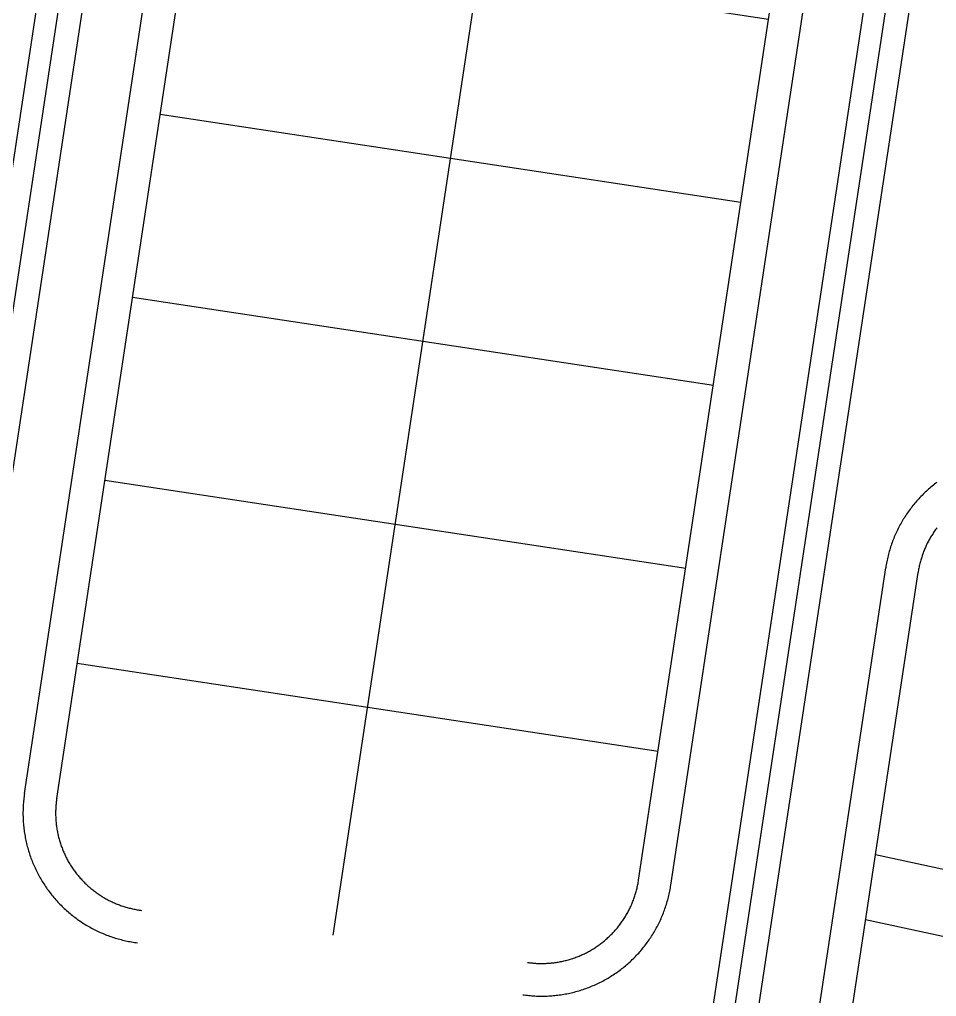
# Model space of a CAD drawing. Header units: metres. Extents: x 680594 to 684853, y 828874 to 830078.
# Drawn here: x 682711.6 to 682795.9, y 829602.9 to 829692.7 of the extents above; entities that cross this region are included whole.
import ezdxf

# ---------------------------------------------------------------- set-up
doc = ezdxf.new("R2010")
doc.units = ezdxf.units.M
doc.layers.add('PLOT_LINES', color=7, linetype='Continuous')

msp = doc.modelspace()

# ---------------------------------------------------------------- linework, layer by layer
at = {"layer": 'PLOT_LINES'}
for points in [[(682690.367, 829529.224), (682722.522, 829741.898)], [(682690.367, 829529.224), (682722.522, 829741.898)], [(682689.71, 829538.256), (682718.171, 829726.494)], [(682689.71, 829538.256), (682718.171, 829726.494)], [(682692.569, 829529.267), (682722.234, 829725.469)], [(682692.569, 829529.267), (682722.234, 829725.469)], [(682765.291, 829521.937), (682795.753, 829723.419)], [(682765.291, 829521.937), (682795.753, 829723.419)], [(682712.089, 829621.582), (682725.614, 829711.04)], [(682712.089, 829621.582), (682725.614, 829711.04)], [(682765.113, 829534.14), (682791.402, 829708.015)], [(682765.113, 829534.14), (682791.402, 829708.015)], [(682769.185, 829533.18), (682795.464, 829706.99)], [(682769.185, 829533.18), (682795.464, 829706.99)], [(682715.055, 829621.133), (682727.094, 829700.761)], [(682715.055, 829621.133), (682727.094, 829700.761)], [(682780.488, 829692.688), (682727.094, 829700.761)], [(682780.488, 829692.688), (682781.45, 829699.051)], [(682771.501, 829613.182), (682784.416, 829698.602)], [(682771.501, 829613.182), (682784.416, 829698.602)], [(682740.465, 829608.586), (682753.791, 829696.725)], [(682740.465, 829608.586), (682753.791, 829696.725)], [(682768.535, 829613.631), (682780.488, 829692.688)], [(682768.535, 829613.631), (682780.488, 829692.688)], [(682777.946, 829675.879), (682724.553, 829683.952)], [(682777.946, 829675.879), (682724.553, 829683.952)], [(682775.405, 829659.07), (682722.012, 829667.143)], [(682775.405, 829659.07), (682722.012, 829667.143)], [(682772.863, 829642.261), (682719.47, 829650.334)], [(682772.863, 829642.261), (682719.47, 829650.334)], [(682795.957, 829650.169), (682795.845, 829650.085), (682795.734, 829649.999), (682795.625, 829649.913), (682795.516, 829649.825), (682795.408, 829649.735), (682795.301, 829649.645), (682795.195, 829649.553), (682795.091, 829649.46), (682794.987, 829649.366), (682794.885, 829649.27), (682794.784, 829649.174), (682794.684, 829649.076), (682794.585, 829648.977), (682794.487, 829648.877), (682794.39, 829648.776), (682794.295, 829648.673), (682794.2, 829648.57), (682794.107, 829648.465), (682794.015, 829648.36), (682793.925, 829648.253), (682793.835, 829648.145), (682793.747, 829648.037), (682793.66, 829647.927), (682793.575, 829647.816), (682793.491, 829647.704), (682793.408, 829647.592), (682793.326, 829647.478), (682793.246, 829647.363), (682793.167, 829647.248), (682793.089, 829647.131), (682793.013, 829647.014), (682792.938, 829646.895), (682792.865, 829646.776), (682792.793, 829646.656), (682792.722, 829646.535), (682792.653, 829646.414), (682792.585, 829646.291), (682792.519, 829646.168), (682792.454, 829646.044), (682792.39, 829645.919), (682792.328, 829645.794), (682792.268, 829645.668), (682792.209, 829645.541), (682792.151, 829645.413), (682792.095, 829645.285), (682792.04, 829645.156), (682791.987, 829645.027), (682791.936, 829644.897), (682791.886, 829644.766), (682791.837, 829644.635), (682791.79, 829644.503), (682791.745, 829644.37), (682791.701, 829644.238), (682791.658, 829644.104), (682791.617, 829643.97), (682791.578, 829643.836), (682791.541, 829643.701), (682791.504, 829643.566), (682791.47, 829643.43), (682791.437, 829643.294), (682791.406, 829643.158), (682791.376, 829643.021), (682791.348, 829642.884), (682791.321, 829642.747), (682791.296, 829642.609), (682791.273, 829642.471), (682791.251, 829642.333)], [(682795.957, 829650.169), (682795.845, 829650.085), (682795.734, 829649.999), (682795.625, 829649.913), (682795.516, 829649.825), (682795.408, 829649.735), (682795.301, 829649.645), (682795.195, 829649.553), (682795.091, 829649.46), (682794.987, 829649.366), (682794.885, 829649.27), (682794.784, 829649.174), (682794.684, 829649.076), (682794.585, 829648.977), (682794.487, 829648.877), (682794.39, 829648.776), (682794.295, 829648.673), (682794.2, 829648.57), (682794.107, 829648.465), (682794.015, 829648.36), (682793.925, 829648.253), (682793.835, 829648.145), (682793.747, 829648.037), (682793.66, 829647.927), (682793.575, 829647.816), (682793.491, 829647.704), (682793.408, 829647.592), (682793.326, 829647.478), (682793.246, 829647.363), (682793.167, 829647.248), (682793.089, 829647.131), (682793.013, 829647.014), (682792.938, 829646.895), (682792.865, 829646.776), (682792.793, 829646.656), (682792.722, 829646.535), (682792.653, 829646.414), (682792.585, 829646.291), (682792.519, 829646.168), (682792.454, 829646.044), (682792.39, 829645.919), (682792.328, 829645.794), (682792.268, 829645.668), (682792.209, 829645.541), (682792.151, 829645.413), (682792.095, 829645.285), (682792.04, 829645.156), (682791.987, 829645.027), (682791.936, 829644.897), (682791.886, 829644.766), (682791.837, 829644.635), (682791.79, 829644.503), (682791.745, 829644.37), (682791.701, 829644.238), (682791.658, 829644.104), (682791.617, 829643.97), (682791.578, 829643.836), (682791.541, 829643.701), (682791.504, 829643.566), (682791.47, 829643.43), (682791.437, 829643.294), (682791.406, 829643.158), (682791.376, 829643.021), (682791.348, 829642.884), (682791.321, 829642.747), (682791.296, 829642.609), (682791.273, 829642.471), (682791.251, 829642.333)], [(682795.96, 829645.997), (682795.897, 829645.913), (682795.835, 829645.828), (682795.774, 829645.743), (682795.714, 829645.657), (682795.654, 829645.57), (682795.596, 829645.483), (682795.539, 829645.395), (682795.483, 829645.306), (682795.428, 829645.217), (682795.374, 829645.127), (682795.321, 829645.036), (682795.269, 829644.945), (682795.218, 829644.853), (682795.168, 829644.761), (682795.119, 829644.668), (682795.072, 829644.574), (682795.025, 829644.48), (682794.98, 829644.385), (682794.936, 829644.29), (682794.892, 829644.195), (682794.85, 829644.098), (682794.809, 829644.002), (682794.77, 829643.905), (682794.731, 829643.807), (682794.693, 829643.709), (682794.657, 829643.611), (682794.622, 829643.512), (682794.588, 829643.413), (682794.555, 829643.313), (682794.523, 829643.213), (682794.492, 829643.112), (682794.463, 829643.012), (682794.435, 829642.911), (682794.407, 829642.809), (682794.382, 829642.707), (682794.357, 829642.605), (682794.333, 829642.503), (682794.311, 829642.4), (682794.29, 829642.298), (682794.27, 829642.195), (682794.251, 829642.091), (682794.234, 829641.988), (682794.217, 829641.884)], [(682795.96, 829645.997), (682795.897, 829645.913), (682795.835, 829645.828), (682795.774, 829645.743), (682795.714, 829645.657), (682795.654, 829645.57), (682795.596, 829645.483), (682795.539, 829645.395), (682795.483, 829645.306), (682795.428, 829645.217), (682795.374, 829645.127), (682795.321, 829645.036), (682795.269, 829644.945), (682795.218, 829644.853), (682795.168, 829644.761), (682795.119, 829644.668), (682795.072, 829644.574), (682795.025, 829644.48), (682794.98, 829644.385), (682794.936, 829644.29), (682794.892, 829644.195), (682794.85, 829644.098), (682794.809, 829644.002), (682794.77, 829643.905), (682794.731, 829643.807), (682794.693, 829643.709), (682794.657, 829643.611), (682794.622, 829643.512), (682794.588, 829643.413), (682794.555, 829643.313), (682794.523, 829643.213), (682794.492, 829643.112), (682794.463, 829643.012), (682794.435, 829642.911), (682794.407, 829642.809), (682794.382, 829642.707), (682794.357, 829642.605), (682794.333, 829642.503), (682794.311, 829642.4), (682794.29, 829642.298), (682794.27, 829642.195), (682794.251, 829642.091), (682794.234, 829641.988), (682794.217, 829641.884)], [(682774.624, 829532.357), (682791.251, 829642.333)], [(682774.624, 829532.357), (682791.251, 829642.333)], [(682777.59, 829531.909), (682794.217, 829641.884)], [(682777.59, 829531.909), (682794.217, 829641.884)], [(682770.322, 829625.453), (682716.929, 829633.525)], [(682770.322, 829625.453), (682716.929, 829633.525)], [(682712.089, 829621.582), (682712.069, 829621.443), (682712.05, 829621.304), (682712.033, 829621.165), (682712.018, 829621.026), (682712.005, 829620.887), (682711.993, 829620.747), (682711.982, 829620.608), (682711.973, 829620.468), (682711.966, 829620.328), (682711.961, 829620.188), (682711.957, 829620.048), (682711.955, 829619.908), (682711.954, 829619.768), (682711.955, 829619.628), (682711.958, 829619.488), (682711.962, 829619.348), (682711.968, 829619.209), (682711.976, 829619.069), (682711.985, 829618.929), (682711.996, 829618.789), (682712.008, 829618.65), (682712.022, 829618.511), (682712.038, 829618.372), (682712.055, 829618.233), (682712.074, 829618.094), (682712.095, 829617.955), (682712.117, 829617.817), (682712.141, 829617.679), (682712.166, 829617.542), (682712.193, 829617.404), (682712.222, 829617.267), (682712.252, 829617.13), (682712.284, 829616.994), (682712.317, 829616.858), (682712.352, 829616.722), (682712.389, 829616.587), (682712.427, 829616.453), (682712.467, 829616.318), (682712.508, 829616.185), (682712.551, 829616.051), (682712.595, 829615.918), (682712.641, 829615.786), (682712.688, 829615.654), (682712.737, 829615.523), (682712.788, 829615.393), (682712.84, 829615.263), (682712.894, 829615.133), (682712.949, 829615.005), (682713.005, 829614.877), (682713.063, 829614.749), (682713.123, 829614.622), (682713.184, 829614.496), (682713.246, 829614.371), (682713.31, 829614.247), (682713.376, 829614.123), (682713.442, 829614), (682713.511, 829613.877), (682713.58, 829613.756), (682713.651, 829613.635), (682713.724, 829613.516), (682713.798, 829613.397), (682713.873, 829613.279), (682713.95, 829613.161), (682714.028, 829613.045), (682714.107, 829612.93), (682714.188, 829612.815), (682714.27, 829612.702), (682714.353, 829612.589), (682714.438, 829612.478), (682714.524, 829612.367), (682714.611, 829612.258), (682714.699, 829612.149), (682714.789, 829612.042), (682714.88, 829611.935), (682714.972, 829611.83), (682715.066, 829611.726), (682715.16, 829611.623), (682715.256, 829611.521), (682715.353, 829611.42), (682715.451, 829611.32), (682715.551, 829611.221), (682715.651, 829611.124), (682715.753, 829611.028), (682715.856, 829610.933), (682715.96, 829610.839), (682716.065, 829610.746), (682716.171, 829610.655), (682716.278, 829610.564), (682716.386, 829610.475), (682716.495, 829610.388), (682716.605, 829610.301), (682716.716, 829610.216), (682716.829, 829610.132), (682716.942, 829610.05), (682717.056, 829609.969), (682717.171, 829609.889), (682717.287, 829609.811), (682717.404, 829609.733), (682717.521, 829609.658), (682717.64, 829609.583), (682717.759, 829609.51), (682717.88, 829609.439), (682718.001, 829609.369), (682718.123, 829609.3), (682718.246, 829609.233), (682718.369, 829609.167), (682718.494, 829609.102), (682718.619, 829609.039), (682718.744, 829608.978), (682718.871, 829608.918), (682718.998, 829608.859), (682719.126, 829608.802), (682719.254, 829608.746), (682719.383, 829608.692), (682719.513, 829608.64), (682719.644, 829608.589), (682719.775, 829608.539), (682719.906, 829608.491), (682720.038, 829608.445), (682720.171, 829608.4), (682720.304, 829608.356), (682720.437, 829608.315), (682720.572, 829608.274), (682720.706, 829608.236), (682720.841, 829608.199), (682720.977, 829608.163), (682721.112, 829608.129), (682721.249, 829608.097), (682721.385, 829608.066), (682721.522, 829608.037), (682721.659, 829608.009), (682721.797, 829607.983), (682721.935, 829607.959), (682722.073, 829607.936), (682722.211, 829607.915), (682722.35, 829607.895), (682722.489, 829607.878)], [(682712.089, 829621.582), (682712.069, 829621.443), (682712.05, 829621.304), (682712.033, 829621.165), (682712.018, 829621.026), (682712.005, 829620.887), (682711.993, 829620.747), (682711.982, 829620.608), (682711.973, 829620.468), (682711.966, 829620.328), (682711.961, 829620.188), (682711.957, 829620.048), (682711.955, 829619.908), (682711.954, 829619.768), (682711.955, 829619.628), (682711.958, 829619.488), (682711.962, 829619.348), (682711.968, 829619.209), (682711.976, 829619.069), (682711.985, 829618.929), (682711.996, 829618.789), (682712.008, 829618.65), (682712.022, 829618.511), (682712.038, 829618.372), (682712.055, 829618.233), (682712.074, 829618.094), (682712.095, 829617.955), (682712.117, 829617.817), (682712.141, 829617.679), (682712.166, 829617.542), (682712.193, 829617.404), (682712.222, 829617.267), (682712.252, 829617.13), (682712.284, 829616.994), (682712.317, 829616.858), (682712.352, 829616.722), (682712.389, 829616.587), (682712.427, 829616.453), (682712.467, 829616.318), (682712.508, 829616.185), (682712.551, 829616.051), (682712.595, 829615.918), (682712.641, 829615.786), (682712.688, 829615.654), (682712.737, 829615.523), (682712.788, 829615.393), (682712.84, 829615.263), (682712.894, 829615.133), (682712.949, 829615.005), (682713.005, 829614.877), (682713.063, 829614.749), (682713.123, 829614.622), (682713.184, 829614.496), (682713.246, 829614.371), (682713.31, 829614.247), (682713.376, 829614.123), (682713.442, 829614), (682713.511, 829613.877), (682713.58, 829613.756), (682713.651, 829613.635), (682713.724, 829613.516), (682713.798, 829613.397), (682713.873, 829613.279), (682713.95, 829613.161), (682714.028, 829613.045), (682714.107, 829612.93), (682714.188, 829612.815), (682714.27, 829612.702), (682714.353, 829612.589), (682714.438, 829612.478), (682714.524, 829612.367), (682714.611, 829612.258), (682714.699, 829612.149), (682714.789, 829612.042), (682714.88, 829611.935), (682714.972, 829611.83), (682715.066, 829611.726), (682715.16, 829611.623), (682715.256, 829611.521), (682715.353, 829611.42), (682715.451, 829611.32), (682715.551, 829611.221), (682715.651, 829611.124), (682715.753, 829611.028), (682715.856, 829610.933), (682715.96, 829610.839), (682716.065, 829610.746), (682716.171, 829610.655), (682716.278, 829610.564), (682716.386, 829610.475), (682716.495, 829610.388), (682716.605, 829610.301), (682716.716, 829610.216), (682716.829, 829610.132), (682716.942, 829610.05), (682717.056, 829609.969), (682717.171, 829609.889), (682717.287, 829609.811), (682717.404, 829609.733), (682717.521, 829609.658), (682717.64, 829609.583), (682717.759, 829609.51), (682717.88, 829609.439), (682718.001, 829609.369), (682718.123, 829609.3), (682718.246, 829609.233), (682718.369, 829609.167), (682718.494, 829609.102), (682718.619, 829609.039), (682718.744, 829608.978), (682718.871, 829608.918), (682718.998, 829608.859), (682719.126, 829608.802), (682719.254, 829608.746), (682719.383, 829608.692), (682719.513, 829608.64), (682719.644, 829608.589), (682719.775, 829608.539), (682719.906, 829608.491), (682720.038, 829608.445), (682720.171, 829608.4), (682720.304, 829608.356), (682720.437, 829608.315), (682720.572, 829608.274), (682720.706, 829608.236), (682720.841, 829608.199), (682720.977, 829608.163), (682721.112, 829608.129), (682721.249, 829608.097), (682721.385, 829608.066), (682721.522, 829608.037), (682721.659, 829608.009), (682721.797, 829607.983), (682721.935, 829607.959), (682722.073, 829607.936), (682722.211, 829607.915), (682722.35, 829607.895), (682722.489, 829607.878)], [(682715.055, 829621.133), (682715.04, 829621.029), (682715.026, 829620.925), (682715.014, 829620.821), (682715.002, 829620.717), (682714.992, 829620.612), (682714.983, 829620.507), (682714.975, 829620.403), (682714.969, 829620.298), (682714.963, 829620.193), (682714.959, 829620.088), (682714.956, 829619.983), (682714.955, 829619.878), (682714.954, 829619.773), (682714.955, 829619.668), (682714.957, 829619.563), (682714.96, 829619.458), (682714.965, 829619.353), (682714.97, 829619.248), (682714.977, 829619.144), (682714.985, 829619.039), (682714.995, 829618.934), (682715.005, 829618.83), (682715.017, 829618.726), (682715.03, 829618.621), (682715.044, 829618.517), (682715.06, 829618.413), (682715.076, 829618.31), (682715.094, 829618.206), (682715.113, 829618.103), (682715.133, 829618), (682715.155, 829617.897), (682715.178, 829617.795), (682715.201, 829617.692), (682715.227, 829617.59), (682715.253, 829617.489), (682715.28, 829617.387), (682715.309, 829617.286), (682715.339, 829617.186), (682715.369, 829617.085), (682715.402, 829616.985), (682715.435, 829616.886), (682715.469, 829616.787), (682715.505, 829616.688), (682715.542, 829616.589), (682715.58, 829616.491), (682715.619, 829616.394), (682715.659, 829616.297), (682715.7, 829616.2), (682715.742, 829616.104), (682715.786, 829616.009), (682715.831, 829615.914), (682715.876, 829615.819), (682715.923, 829615.725), (682715.971, 829615.632), (682716.02, 829615.539), (682716.07, 829615.447), (682716.121, 829615.355), (682716.174, 829615.264), (682716.227, 829615.173), (682716.281, 829615.084), (682716.337, 829614.994), (682716.393, 829614.906), (682716.451, 829614.818), (682716.509, 829614.731), (682716.569, 829614.644), (682716.629, 829614.558), (682716.691, 829614.473), (682716.753, 829614.389), (682716.817, 829614.305), (682716.881, 829614.222), (682716.947, 829614.14), (682717.013, 829614.059), (682717.08, 829613.978), (682717.149, 829613.899), (682717.218, 829613.82), (682717.288, 829613.741), (682717.359, 829613.664), (682717.431, 829613.587), (682717.503, 829613.512), (682717.577, 829613.437), (682717.652, 829613.363), (682717.727, 829613.29), (682717.803, 829613.218), (682717.88, 829613.146), (682717.958, 829613.076), (682718.037, 829613.006), (682718.116, 829612.938), (682718.197, 829612.87), (682718.278, 829612.803), (682718.36, 829612.738), (682718.442, 829612.673), (682718.526, 829612.609), (682718.61, 829612.546), (682718.695, 829612.484), (682718.78, 829612.424), (682718.867, 829612.364), (682718.954, 829612.305), (682719.041, 829612.247), (682719.13, 829612.19), (682719.219, 829612.134), (682719.308, 829612.08), (682719.398, 829612.026), (682719.489, 829611.973), (682719.581, 829611.922), (682719.673, 829611.871), (682719.765, 829611.822), (682719.859, 829611.774), (682719.952, 829611.726), (682720.047, 829611.68), (682720.142, 829611.635), (682720.237, 829611.591), (682720.333, 829611.548), (682720.429, 829611.507), (682720.526, 829611.466), (682720.623, 829611.427), (682720.721, 829611.388), (682720.819, 829611.351), (682720.918, 829611.315), (682721.017, 829611.28), (682721.117, 829611.247), (682721.216, 829611.214), (682721.317, 829611.183), (682721.417, 829611.153), (682721.518, 829611.124), (682721.619, 829611.096), (682721.721, 829611.069), (682721.823, 829611.044), (682721.925, 829611.02), (682722.027, 829610.996), (682722.13, 829610.975), (682722.233, 829610.954), (682722.336, 829610.934), (682722.44, 829610.916), (682722.543, 829610.899), (682722.647, 829610.883), (682722.751, 829610.869), (682722.855, 829610.855)], [(682715.055, 829621.133), (682715.04, 829621.029), (682715.026, 829620.925), (682715.014, 829620.821), (682715.002, 829620.717), (682714.992, 829620.612), (682714.983, 829620.507), (682714.975, 829620.403), (682714.969, 829620.298), (682714.963, 829620.193), (682714.959, 829620.088), (682714.956, 829619.983), (682714.955, 829619.878), (682714.954, 829619.773), (682714.955, 829619.668), (682714.957, 829619.563), (682714.96, 829619.458), (682714.965, 829619.353), (682714.97, 829619.248), (682714.977, 829619.144), (682714.985, 829619.039), (682714.995, 829618.934), (682715.005, 829618.83), (682715.017, 829618.726), (682715.03, 829618.621), (682715.044, 829618.517), (682715.06, 829618.413), (682715.076, 829618.31), (682715.094, 829618.206), (682715.113, 829618.103), (682715.133, 829618), (682715.155, 829617.897), (682715.178, 829617.795), (682715.201, 829617.692), (682715.227, 829617.59), (682715.253, 829617.489), (682715.28, 829617.387), (682715.309, 829617.286), (682715.339, 829617.186), (682715.369, 829617.085), (682715.402, 829616.985), (682715.435, 829616.886), (682715.469, 829616.787), (682715.505, 829616.688), (682715.542, 829616.589), (682715.58, 829616.491), (682715.619, 829616.394), (682715.659, 829616.297), (682715.7, 829616.2), (682715.742, 829616.104), (682715.786, 829616.009), (682715.831, 829615.914), (682715.876, 829615.819), (682715.923, 829615.725), (682715.971, 829615.632), (682716.02, 829615.539), (682716.07, 829615.447), (682716.121, 829615.355), (682716.174, 829615.264), (682716.227, 829615.173), (682716.281, 829615.084), (682716.337, 829614.994), (682716.393, 829614.906), (682716.451, 829614.818), (682716.509, 829614.731), (682716.569, 829614.644), (682716.629, 829614.558), (682716.691, 829614.473), (682716.753, 829614.389), (682716.817, 829614.305), (682716.881, 829614.222), (682716.947, 829614.14), (682717.013, 829614.059), (682717.08, 829613.978), (682717.149, 829613.899), (682717.218, 829613.82), (682717.288, 829613.741), (682717.359, 829613.664), (682717.431, 829613.587), (682717.503, 829613.512), (682717.577, 829613.437), (682717.652, 829613.363), (682717.727, 829613.29), (682717.803, 829613.218), (682717.88, 829613.146), (682717.958, 829613.076), (682718.037, 829613.006), (682718.116, 829612.938), (682718.197, 829612.87), (682718.278, 829612.803), (682718.36, 829612.738), (682718.442, 829612.673), (682718.526, 829612.609), (682718.61, 829612.546), (682718.695, 829612.484), (682718.78, 829612.424), (682718.867, 829612.364), (682718.954, 829612.305), (682719.041, 829612.247), (682719.13, 829612.19), (682719.219, 829612.134), (682719.308, 829612.08), (682719.398, 829612.026), (682719.489, 829611.973), (682719.581, 829611.922), (682719.673, 829611.871), (682719.765, 829611.822), (682719.859, 829611.774), (682719.952, 829611.726), (682720.047, 829611.68), (682720.142, 829611.635), (682720.237, 829611.591), (682720.333, 829611.548), (682720.429, 829611.507), (682720.526, 829611.466), (682720.623, 829611.427), (682720.721, 829611.388), (682720.819, 829611.351), (682720.918, 829611.315), (682721.017, 829611.28), (682721.117, 829611.247), (682721.216, 829611.214), (682721.317, 829611.183), (682721.417, 829611.153), (682721.518, 829611.124), (682721.619, 829611.096), (682721.721, 829611.069), (682721.823, 829611.044), (682721.925, 829611.02), (682722.027, 829610.996), (682722.13, 829610.975), (682722.233, 829610.954), (682722.336, 829610.934), (682722.44, 829610.916), (682722.543, 829610.899), (682722.647, 829610.883), (682722.751, 829610.869), (682722.855, 829610.855)], [(682917.822, 829588.417), (682790.296, 829615.944)], [(682917.822, 829588.417), (682790.296, 829615.944)], [(682757.894, 829603.103), (682758.033, 829603.084), (682758.172, 829603.066), (682758.311, 829603.05), (682758.451, 829603.035), (682758.591, 829603.022), (682758.73, 829603.01), (682758.87, 829603.001), (682759.01, 829602.993), (682759.15, 829602.986), (682759.291, 829602.981), (682759.431, 829602.978), (682759.571, 829602.976), (682759.711, 829602.976), (682759.852, 829602.978), (682759.992, 829602.982), (682760.132, 829602.986), (682760.272, 829602.993), (682760.412, 829603.001), (682760.552, 829603.011), (682760.692, 829603.023), (682760.832, 829603.036), (682760.971, 829603.051), (682761.11, 829603.067), (682761.25, 829603.085), (682761.388, 829603.105), (682761.527, 829603.126), (682761.665, 829603.149), (682761.804, 829603.174), (682761.941, 829603.2), (682762.079, 829603.228), (682762.216, 829603.257), (682762.353, 829603.288), (682762.489, 829603.32), (682762.625, 829603.355), (682762.761, 829603.39), (682762.896, 829603.428), (682763.031, 829603.467), (682763.165, 829603.507), (682763.299, 829603.549), (682763.432, 829603.593), (682763.565, 829603.638), (682763.698, 829603.685), (682763.829, 829603.733), (682763.96, 829603.783), (682764.091, 829603.834), (682764.221, 829603.887), (682764.35, 829603.941), (682764.479, 829603.997), (682764.607, 829604.054), (682764.734, 829604.113), (682764.861, 829604.173), (682764.987, 829604.235), (682765.112, 829604.299), (682765.236, 829604.363), (682765.36, 829604.43), (682765.483, 829604.497), (682765.605, 829604.566), (682765.726, 829604.637), (682765.847, 829604.709), (682765.966, 829604.782), (682766.085, 829604.857), (682766.203, 829604.933), (682766.32, 829605.01), (682766.436, 829605.089), (682766.551, 829605.169), (682766.665, 829605.251), (682766.778, 829605.333), (682766.891, 829605.418), (682767.002, 829605.503), (682767.112, 829605.59), (682767.221, 829605.678), (682767.33, 829605.767), (682767.437, 829605.858), (682767.543, 829605.95), (682767.648, 829606.043), (682767.752, 829606.137), (682767.854, 829606.232), (682767.956, 829606.329), (682768.056, 829606.427), (682768.156, 829606.526), (682768.254, 829606.626), (682768.351, 829606.727), (682768.447, 829606.83), (682768.542, 829606.933), (682768.635, 829607.038), (682768.727, 829607.144), (682768.818, 829607.25), (682768.908, 829607.358), (682768.996, 829607.467), (682769.083, 829607.577), (682769.169, 829607.688), (682769.254, 829607.8), (682769.337, 829607.913), (682769.419, 829608.027), (682769.499, 829608.142), (682769.579, 829608.257), (682769.656, 829608.374), (682769.733, 829608.492), (682769.808, 829608.61), (682769.882, 829608.73), (682769.954, 829608.85), (682770.025, 829608.971), (682770.094, 829609.093), (682770.163, 829609.215), (682770.229, 829609.339), (682770.294, 829609.463), (682770.358, 829609.588), (682770.42, 829609.714), (682770.481, 829609.84), (682770.54, 829609.967), (682770.598, 829610.095), (682770.654, 829610.223), (682770.709, 829610.353), (682770.763, 829610.482), (682770.814, 829610.613), (682770.865, 829610.744), (682770.913, 829610.875), (682770.96, 829611.007), (682771.006, 829611.14), (682771.05, 829611.273), (682771.093, 829611.407), (682771.134, 829611.541), (682771.173, 829611.676), (682771.211, 829611.811), (682771.247, 829611.946), (682771.282, 829612.082), (682771.315, 829612.218), (682771.346, 829612.355), (682771.376, 829612.492), (682771.404, 829612.63), (682771.431, 829612.767), (682771.456, 829612.905), (682771.479, 829613.044), (682771.501, 829613.182)], [(682757.894, 829603.103), (682758.033, 829603.084), (682758.172, 829603.066), (682758.311, 829603.05), (682758.451, 829603.035), (682758.591, 829603.022), (682758.73, 829603.01), (682758.87, 829603.001), (682759.01, 829602.993), (682759.15, 829602.986), (682759.291, 829602.981), (682759.431, 829602.978), (682759.571, 829602.976), (682759.711, 829602.976), (682759.852, 829602.978), (682759.992, 829602.982), (682760.132, 829602.986), (682760.272, 829602.993), (682760.412, 829603.001), (682760.552, 829603.011), (682760.692, 829603.023), (682760.832, 829603.036), (682760.971, 829603.051), (682761.11, 829603.067), (682761.25, 829603.085), (682761.388, 829603.105), (682761.527, 829603.126), (682761.665, 829603.149), (682761.804, 829603.174), (682761.941, 829603.2), (682762.079, 829603.228), (682762.216, 829603.257), (682762.353, 829603.288), (682762.489, 829603.32), (682762.625, 829603.355), (682762.761, 829603.39), (682762.896, 829603.428), (682763.031, 829603.467), (682763.165, 829603.507), (682763.299, 829603.549), (682763.432, 829603.593), (682763.565, 829603.638), (682763.698, 829603.685), (682763.829, 829603.733), (682763.96, 829603.783), (682764.091, 829603.834), (682764.221, 829603.887), (682764.35, 829603.941), (682764.479, 829603.997), (682764.607, 829604.054), (682764.734, 829604.113), (682764.861, 829604.173), (682764.987, 829604.235), (682765.112, 829604.299), (682765.236, 829604.363), (682765.36, 829604.43), (682765.483, 829604.497), (682765.605, 829604.566), (682765.726, 829604.637), (682765.847, 829604.709), (682765.966, 829604.782), (682766.085, 829604.857), (682766.203, 829604.933), (682766.32, 829605.01), (682766.436, 829605.089), (682766.551, 829605.169), (682766.665, 829605.251), (682766.778, 829605.333), (682766.891, 829605.418), (682767.002, 829605.503), (682767.112, 829605.59), (682767.221, 829605.678), (682767.33, 829605.767), (682767.437, 829605.858), (682767.543, 829605.95), (682767.648, 829606.043), (682767.752, 829606.137), (682767.854, 829606.232), (682767.956, 829606.329), (682768.056, 829606.427), (682768.156, 829606.526), (682768.254, 829606.626), (682768.351, 829606.727), (682768.447, 829606.83), (682768.542, 829606.933), (682768.635, 829607.038), (682768.727, 829607.144), (682768.818, 829607.25), (682768.908, 829607.358), (682768.996, 829607.467), (682769.083, 829607.577), (682769.169, 829607.688), (682769.254, 829607.8), (682769.337, 829607.913), (682769.419, 829608.027), (682769.499, 829608.142), (682769.579, 829608.257), (682769.656, 829608.374), (682769.733, 829608.492), (682769.808, 829608.61), (682769.882, 829608.73), (682769.954, 829608.85), (682770.025, 829608.971), (682770.094, 829609.093), (682770.163, 829609.215), (682770.229, 829609.339), (682770.294, 829609.463), (682770.358, 829609.588), (682770.42, 829609.714), (682770.481, 829609.84), (682770.54, 829609.967), (682770.598, 829610.095), (682770.654, 829610.223), (682770.709, 829610.353), (682770.763, 829610.482), (682770.814, 829610.613), (682770.865, 829610.744), (682770.913, 829610.875), (682770.96, 829611.007), (682771.006, 829611.14), (682771.05, 829611.273), (682771.093, 829611.407), (682771.134, 829611.541), (682771.173, 829611.676), (682771.211, 829611.811), (682771.247, 829611.946), (682771.282, 829612.082), (682771.315, 829612.218), (682771.346, 829612.355), (682771.376, 829612.492), (682771.404, 829612.63), (682771.431, 829612.767), (682771.456, 829612.905), (682771.479, 829613.044), (682771.501, 829613.182)], [(682758.329, 829606.072), (682758.434, 829606.057), (682758.538, 829606.043), (682758.642, 829606.031), (682758.747, 829606.02), (682758.852, 829606.01), (682758.957, 829606.002), (682759.062, 829605.995), (682759.167, 829605.988), (682759.272, 829605.984), (682759.377, 829605.98), (682759.482, 829605.978), (682759.587, 829605.976), (682759.693, 829605.976), (682759.798, 829605.978), (682759.903, 829605.98), (682760.008, 829605.984), (682760.113, 829605.989), (682760.218, 829605.995), (682760.323, 829606.002), (682760.428, 829606.011), (682760.533, 829606.021), (682760.637, 829606.032), (682760.742, 829606.044), (682760.846, 829606.058), (682760.95, 829606.073), (682761.054, 829606.089), (682761.158, 829606.106), (682761.262, 829606.124), (682761.365, 829606.144), (682761.468, 829606.165), (682761.571, 829606.187), (682761.674, 829606.21), (682761.776, 829606.234), (682761.878, 829606.26), (682761.98, 829606.287), (682762.081, 829606.315), (682762.182, 829606.344), (682762.283, 829606.374), (682762.383, 829606.406), (682762.483, 829606.439), (682762.583, 829606.472), (682762.682, 829606.507), (682762.781, 829606.544), (682762.879, 829606.581), (682762.977, 829606.619), (682763.075, 829606.659), (682763.172, 829606.7), (682763.268, 829606.742), (682763.364, 829606.785), (682763.46, 829606.829), (682763.555, 829606.874), (682763.649, 829606.921), (682763.743, 829606.968), (682763.836, 829607.017), (682763.929, 829607.066), (682764.021, 829607.117), (682764.113, 829607.169), (682764.204, 829607.222), (682764.294, 829607.276), (682764.384, 829607.33), (682764.473, 829607.387), (682764.561, 829607.444), (682764.649, 829607.502), (682764.736, 829607.561), (682764.822, 829607.621), (682764.908, 829607.682), (682764.993, 829607.744), (682765.077, 829607.807), (682765.16, 829607.871), (682765.243, 829607.936), (682765.325, 829608.002), (682765.406, 829608.069), (682765.486, 829608.137), (682765.566, 829608.206), (682765.645, 829608.276), (682765.723, 829608.347), (682765.8, 829608.418), (682765.876, 829608.491), (682765.951, 829608.564), (682766.026, 829608.638), (682766.099, 829608.714), (682766.172, 829608.79), (682766.244, 829608.866), (682766.315, 829608.944), (682766.385, 829609.023), (682766.454, 829609.102), (682766.522, 829609.182), (682766.59, 829609.263), (682766.656, 829609.344), (682766.721, 829609.427), (682766.786, 829609.51), (682766.849, 829609.594), (682766.912, 829609.679), (682766.973, 829609.764), (682767.033, 829609.85), (682767.093, 829609.937), (682767.151, 829610.025), (682767.209, 829610.113), (682767.265, 829610.202), (682767.32, 829610.291), (682767.375, 829610.381), (682767.428, 829610.472), (682767.48, 829610.564), (682767.531, 829610.656), (682767.581, 829610.748), (682767.63, 829610.841), (682767.677, 829610.935), (682767.724, 829611.029), (682767.77, 829611.124), (682767.814, 829611.219), (682767.858, 829611.315), (682767.9, 829611.412), (682767.941, 829611.508), (682767.981, 829611.606), (682768.02, 829611.704), (682768.057, 829611.802), (682768.094, 829611.9), (682768.129, 829612), (682768.164, 829612.099), (682768.197, 829612.199), (682768.228, 829612.299), (682768.259, 829612.4), (682768.289, 829612.501), (682768.317, 829612.602), (682768.344, 829612.704), (682768.37, 829612.806), (682768.395, 829612.908), (682768.419, 829613.01), (682768.441, 829613.113), (682768.462, 829613.216), (682768.482, 829613.32), (682768.501, 829613.423), (682768.518, 829613.527), (682768.535, 829613.631)], [(682758.329, 829606.072), (682758.434, 829606.057), (682758.538, 829606.043), (682758.642, 829606.031), (682758.747, 829606.02), (682758.852, 829606.01), (682758.957, 829606.002), (682759.062, 829605.995), (682759.167, 829605.988), (682759.272, 829605.984), (682759.377, 829605.98), (682759.482, 829605.978), (682759.587, 829605.976), (682759.693, 829605.976), (682759.798, 829605.978), (682759.903, 829605.98), (682760.008, 829605.984), (682760.113, 829605.989), (682760.218, 829605.995), (682760.323, 829606.002), (682760.428, 829606.011), (682760.533, 829606.021), (682760.637, 829606.032), (682760.742, 829606.044), (682760.846, 829606.058), (682760.95, 829606.073), (682761.054, 829606.089), (682761.158, 829606.106), (682761.262, 829606.124), (682761.365, 829606.144), (682761.468, 829606.165), (682761.571, 829606.187), (682761.674, 829606.21), (682761.776, 829606.234), (682761.878, 829606.26), (682761.98, 829606.287), (682762.081, 829606.315), (682762.182, 829606.344), (682762.283, 829606.374), (682762.383, 829606.406), (682762.483, 829606.439), (682762.583, 829606.472), (682762.682, 829606.507), (682762.781, 829606.544), (682762.879, 829606.581), (682762.977, 829606.619), (682763.075, 829606.659), (682763.172, 829606.7), (682763.268, 829606.742), (682763.364, 829606.785), (682763.46, 829606.829), (682763.555, 829606.874), (682763.649, 829606.921), (682763.743, 829606.968), (682763.836, 829607.017), (682763.929, 829607.066), (682764.021, 829607.117), (682764.113, 829607.169), (682764.204, 829607.222), (682764.294, 829607.276), (682764.384, 829607.33), (682764.473, 829607.387), (682764.561, 829607.444), (682764.649, 829607.502), (682764.736, 829607.561), (682764.822, 829607.621), (682764.908, 829607.682), (682764.993, 829607.744), (682765.077, 829607.807), (682765.16, 829607.871), (682765.243, 829607.936), (682765.325, 829608.002), (682765.406, 829608.069), (682765.486, 829608.137), (682765.566, 829608.206), (682765.645, 829608.276), (682765.723, 829608.347), (682765.8, 829608.418), (682765.876, 829608.491), (682765.951, 829608.564), (682766.026, 829608.638), (682766.099, 829608.714), (682766.172, 829608.79), (682766.244, 829608.866), (682766.315, 829608.944), (682766.385, 829609.023), (682766.454, 829609.102), (682766.522, 829609.182), (682766.59, 829609.263), (682766.656, 829609.344), (682766.721, 829609.427), (682766.786, 829609.51), (682766.849, 829609.594), (682766.912, 829609.679), (682766.973, 829609.764), (682767.033, 829609.85), (682767.093, 829609.937), (682767.151, 829610.025), (682767.209, 829610.113), (682767.265, 829610.202), (682767.32, 829610.291), (682767.375, 829610.381), (682767.428, 829610.472), (682767.48, 829610.564), (682767.531, 829610.656), (682767.581, 829610.748), (682767.63, 829610.841), (682767.677, 829610.935), (682767.724, 829611.029), (682767.77, 829611.124), (682767.814, 829611.219), (682767.858, 829611.315), (682767.9, 829611.412), (682767.941, 829611.508), (682767.981, 829611.606), (682768.02, 829611.704), (682768.057, 829611.802), (682768.094, 829611.9), (682768.129, 829612), (682768.164, 829612.099), (682768.197, 829612.199), (682768.228, 829612.299), (682768.259, 829612.4), (682768.289, 829612.501), (682768.317, 829612.602), (682768.344, 829612.704), (682768.37, 829612.806), (682768.395, 829612.908), (682768.419, 829613.01), (682768.441, 829613.113), (682768.462, 829613.216), (682768.482, 829613.32), (682768.501, 829613.423), (682768.518, 829613.527), (682768.535, 829613.631)], [(682822.943, 829602.759), (682789.397, 829610)], [(682822.943, 829602.759), (682789.397, 829610)]]:
    msp.add_lwpolyline(points, dxfattribs=at)

doc.saveas('drawing.dxf')
